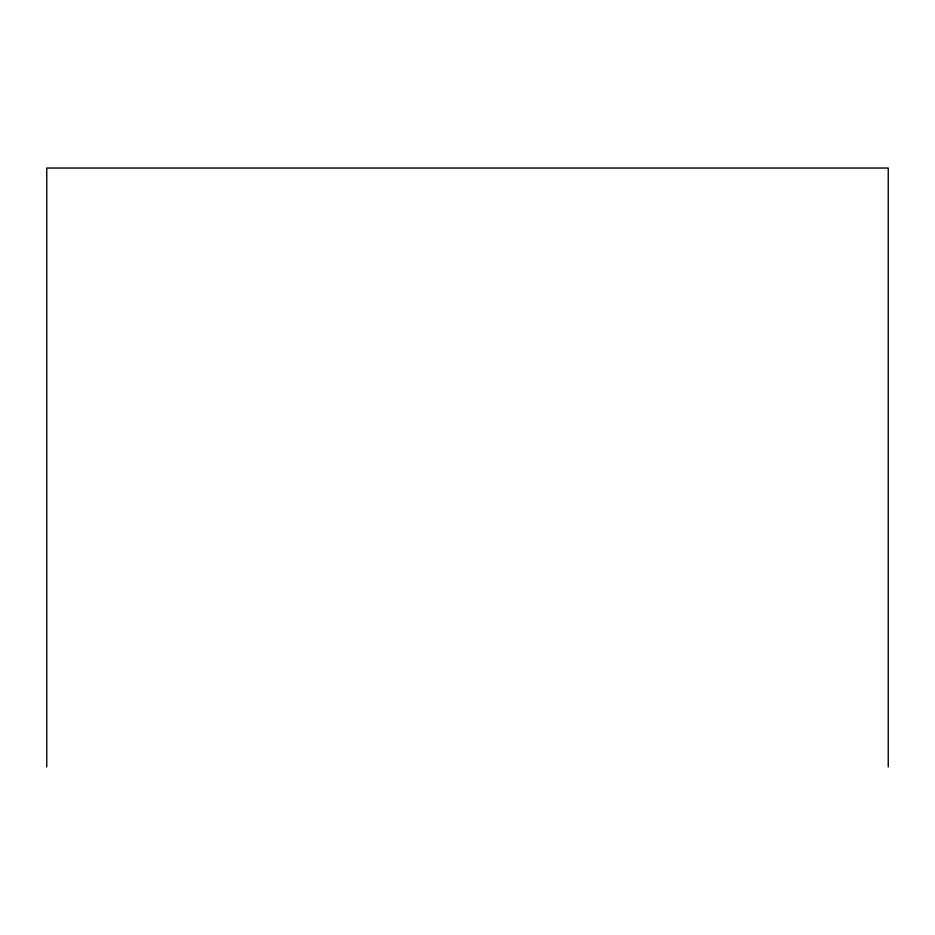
<?xml version="1.0" encoding="UTF-8"?>
<svg xmlns="http://www.w3.org/2000/svg" width="935" height="935" viewBox="0 0 935 935"><rect width="100%" height="100%" fill="white"/><g stroke="black" fill="none" stroke-linecap="round" stroke-linejoin="round"><path stroke-width="1.4" d="M888.25 766.957L888.25 168.043L46.75 168.043L46.75 766.957"/></g></svg>
